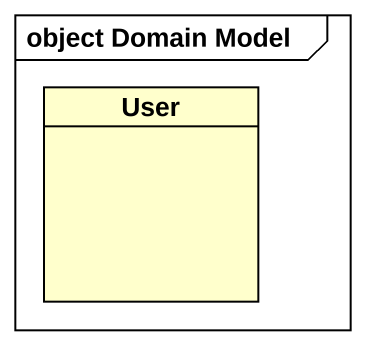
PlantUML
@startuml
mainframe object Domain Model
hide circle
hide empty members
class User
@enduml
